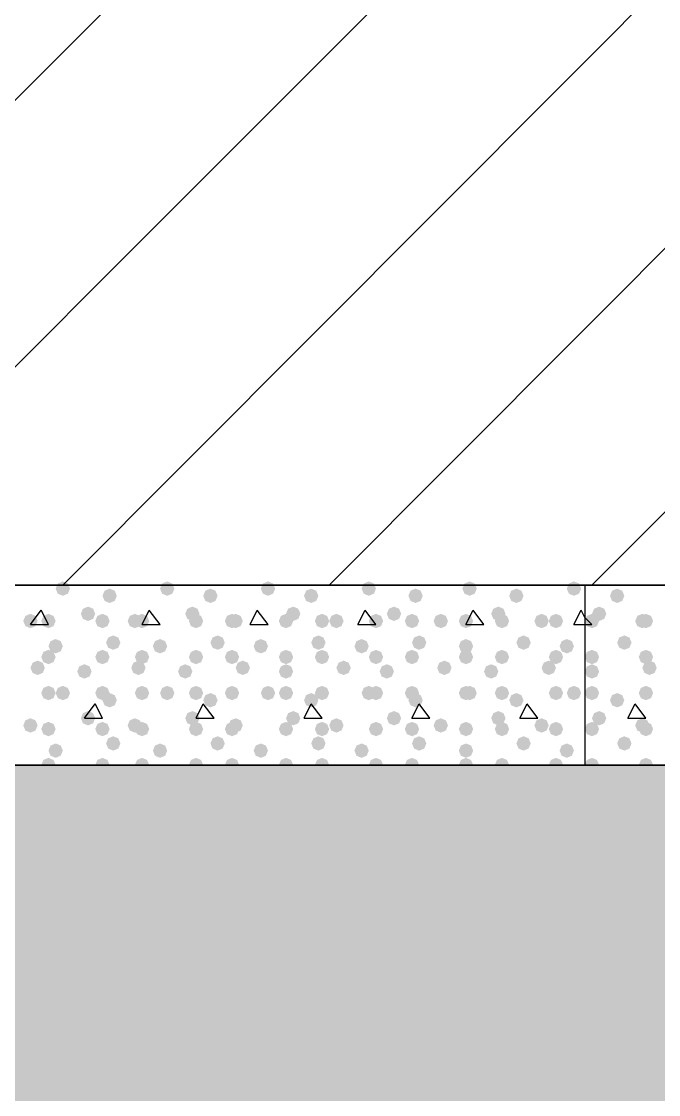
# Model space of a CAD drawing. Header units: millimetres. Extents: x 0 to 420, y 0 to 297.
# Drawn here: x 144.84 to 152.34, y 138.75 to 151.36 of the extents above; entities that cross this region are included whole.
import ezdxf

# ---------------------------------------------------------------- set-up
doc = ezdxf.new("R2010")
doc.units = ezdxf.units.MM
doc.layers.get('0').update_dxf_attribs({"linetype": 'CONTINUOUS'})

msp = doc.modelspace()

# ---------------------------------------------------------------- hatches: boundary and pattern name
at = {"true_color": 0x000008}
for points in [[(145.415, 144.695333), (145.390129, 144.635537), (145.330333, 144.610667), (145.270538, 144.635537), (145.245667, 144.695333), (145.270537, 144.755129), (145.330333, 144.78), (145.390129, 144.755129)], [(146.642667, 144.695333), (146.617796, 144.635537), (146.558, 144.610667), (146.498204, 144.635537), (146.473333, 144.695333), (146.498204, 144.755129), (146.558, 144.78), (146.617796, 144.755129)], [(147.828, 144.695333), (147.803129, 144.635537), (147.743333, 144.610667), (147.683538, 144.635537), (147.658667, 144.695333), (147.683537, 144.755129), (147.743333, 144.78), (147.803129, 144.755129)], [(149.013333, 144.695333), (148.988463, 144.635537), (148.928667, 144.610667), (148.868871, 144.635537), (148.844, 144.695333), (148.868871, 144.755129), (148.928667, 144.78), (148.988462, 144.755129)], [(150.198667, 144.695333), (150.173796, 144.635537), (150.114, 144.610667), (150.054204, 144.635537), (150.029333, 144.695333), (150.054204, 144.755129), (150.114, 144.78), (150.173796, 144.755129)], [(151.426333, 144.695333), (151.401462, 144.635537), (151.341667, 144.610667), (151.281871, 144.635537), (151.257, 144.695333), (151.281871, 144.755129), (151.341667, 144.78), (151.401462, 144.755129)], [(145.965333, 144.610667), (145.940463, 144.550871), (145.880667, 144.526), (145.820871, 144.550871), (145.796, 144.610667), (145.820871, 144.670462), (145.880667, 144.695333), (145.940462, 144.670463)], [(147.150667, 144.610667), (147.125796, 144.550871), (147.066, 144.526), (147.006204, 144.550871), (146.981333, 144.610667), (147.006204, 144.670462), (147.066, 144.695333), (147.125796, 144.670463)], [(148.336, 144.610667), (148.311129, 144.550871), (148.251333, 144.526), (148.191538, 144.550871), (148.166667, 144.610667), (148.191537, 144.670462), (148.251333, 144.695333), (148.311129, 144.670463)], [(149.563667, 144.610667), (149.538796, 144.550871), (149.479, 144.526), (149.419204, 144.550871), (149.394333, 144.610667), (149.419204, 144.670462), (149.479, 144.695333), (149.538796, 144.670463)], [(150.749, 144.610667), (150.724129, 144.550871), (150.664333, 144.526), (150.604537, 144.550871), (150.579667, 144.610667), (150.604537, 144.670462), (150.664333, 144.695333), (150.724129, 144.670463)], [(145.711333, 144.399), (145.686462, 144.339204), (145.626667, 144.314333), (145.566871, 144.339204), (145.542, 144.399), (145.566871, 144.458796), (145.626667, 144.483667), (145.686462, 144.458796)], [(146.939, 144.399), (146.914129, 144.339204), (146.854333, 144.314333), (146.794537, 144.339204), (146.769667, 144.399), (146.794537, 144.458796), (146.854333, 144.483667), (146.914129, 144.458796)], [(148.124333, 144.399), (148.099463, 144.339204), (148.039667, 144.314333), (147.979871, 144.339204), (147.955, 144.399), (147.979871, 144.458796), (148.039667, 144.483667), (148.099462, 144.458796)], [(149.309667, 144.399), (149.284796, 144.339204), (149.225, 144.314333), (149.165204, 144.339204), (149.140333, 144.399), (149.165204, 144.458796), (149.225, 144.483667), (149.284796, 144.458796)], [(150.537333, 144.399), (150.512462, 144.339204), (150.452667, 144.314333), (150.392871, 144.339204), (150.368, 144.399), (150.392871, 144.458796), (150.452667, 144.483667), (150.512462, 144.458796)], [(145.034, 144.314333), (145.009129, 144.254537), (144.949333, 144.229667), (144.889538, 144.254537), (144.864667, 144.314333), (144.889537, 144.374129), (144.949333, 144.399), (145.009129, 144.374129)], [(145.245667, 144.314333), (145.220796, 144.254537), (145.161, 144.229667), (145.101204, 144.254537), (145.076333, 144.314333), (145.101204, 144.374129), (145.161, 144.399), (145.220796, 144.374129)], [(145.880667, 144.314333), (145.855796, 144.254537), (145.796, 144.229667), (145.736204, 144.254537), (145.711333, 144.314333), (145.736204, 144.374129), (145.796, 144.399), (145.855796, 144.374129)], [(146.261667, 144.314333), (146.236796, 144.254537), (146.177, 144.229667), (146.117204, 144.254537), (146.092333, 144.314333), (146.117204, 144.374129), (146.177, 144.399), (146.236796, 144.374129)], [(146.346333, 144.314333), (146.321463, 144.254537), (146.261667, 144.229667), (146.201871, 144.254537), (146.177, 144.314333), (146.201871, 144.374129), (146.261667, 144.399), (146.321462, 144.374129)], [(146.981333, 144.314333), (146.956462, 144.254537), (146.896667, 144.229667), (146.836871, 144.254537), (146.812, 144.314333), (146.836871, 144.374129), (146.896667, 144.399), (146.956462, 144.374129)], [(147.404667, 144.314333), (147.379796, 144.254537), (147.32, 144.229667), (147.260204, 144.254537), (147.235333, 144.314333), (147.260204, 144.374129), (147.32, 144.399), (147.379796, 144.374129)], [(147.447, 144.314333), (147.422129, 144.254537), (147.362333, 144.229667), (147.302538, 144.254537), (147.277667, 144.314333), (147.302537, 144.374129), (147.362333, 144.399), (147.422129, 144.374129)], [(148.039667, 144.314333), (148.014796, 144.254537), (147.955, 144.229667), (147.895204, 144.254537), (147.870333, 144.314333), (147.895204, 144.374129), (147.955, 144.399), (148.014796, 144.374129)], [(148.463, 144.314333), (148.438129, 144.254537), (148.378333, 144.229667), (148.318537, 144.254537), (148.293667, 144.314333), (148.318537, 144.374129), (148.378333, 144.399), (148.438129, 144.374129)], [(148.632333, 144.314333), (148.607463, 144.254537), (148.547667, 144.229667), (148.487871, 144.254537), (148.463, 144.314333), (148.487871, 144.374129), (148.547667, 144.399), (148.607462, 144.374129)], [(149.098, 144.314333), (149.073129, 144.254537), (149.013333, 144.229667), (148.953537, 144.254537), (148.928667, 144.314333), (148.953537, 144.374129), (149.013333, 144.399), (149.073129, 144.374129)], [(149.521333, 144.314333), (149.496462, 144.254537), (149.436667, 144.229667), (149.376871, 144.254537), (149.352, 144.314333), (149.376871, 144.374129), (149.436667, 144.399), (149.496462, 144.374129)], [(149.86, 144.314333), (149.835129, 144.254537), (149.775333, 144.229667), (149.715538, 144.254537), (149.690667, 144.314333), (149.715537, 144.374129), (149.775333, 144.399), (149.835129, 144.374129)], [(150.156333, 144.314333), (150.131463, 144.254537), (150.071667, 144.229667), (150.011871, 144.254537), (149.987, 144.314333), (150.011871, 144.374129), (150.071667, 144.399), (150.131462, 144.374129)], [(150.579667, 144.314333), (150.554796, 144.254537), (150.495, 144.229667), (150.435204, 144.254537), (150.410333, 144.314333), (150.435204, 144.374129), (150.495, 144.399), (150.554796, 144.374129)], [(151.045333, 144.314333), (151.020463, 144.254537), (150.960667, 144.229667), (150.900871, 144.254537), (150.876, 144.314333), (150.900871, 144.374129), (150.960667, 144.399), (151.020462, 144.374129)], [(151.214667, 144.314333), (151.189796, 144.254537), (151.13, 144.229667), (151.070204, 144.254537), (151.045333, 144.314333), (151.070204, 144.374129), (151.13, 144.399), (151.189796, 144.374129)], [(145.330333, 144.018), (145.305463, 143.958204), (145.245667, 143.933333), (145.185871, 143.958204), (145.161, 144.018), (145.185871, 144.077796), (145.245667, 144.102667), (145.305462, 144.077796)], [(146.007667, 144.060333), (145.982796, 144.000537), (145.923, 143.975667), (145.863204, 144.000537), (145.838333, 144.060333), (145.863204, 144.120129), (145.923, 144.145), (145.982796, 144.120129)], [(146.558, 144.018), (146.533129, 143.958204), (146.473333, 143.933333), (146.413538, 143.958204), (146.388667, 144.018), (146.413537, 144.077796), (146.473333, 144.102667), (146.533129, 144.077796)], [(147.235333, 144.060333), (147.210463, 144.000537), (147.150667, 143.975667), (147.090871, 144.000537), (147.066, 144.060333), (147.090871, 144.120129), (147.150667, 144.145), (147.210462, 144.120129)], [(147.743333, 144.018), (147.718462, 143.958204), (147.658667, 143.933333), (147.598871, 143.958204), (147.574, 144.018), (147.598871, 144.077796), (147.658667, 144.102667), (147.718462, 144.077796)], [(148.420667, 144.060333), (148.395796, 144.000537), (148.336, 143.975667), (148.276204, 144.000537), (148.251333, 144.060333), (148.276204, 144.120129), (148.336, 144.145), (148.395796, 144.120129)], [(148.928667, 144.018), (148.903796, 143.958204), (148.844, 143.933333), (148.784204, 143.958204), (148.759333, 144.018), (148.784204, 144.077796), (148.844, 144.102667), (148.903796, 144.077796)], [(149.606, 144.060333), (149.581129, 144.000537), (149.521333, 143.975667), (149.461538, 144.000537), (149.436667, 144.060333), (149.461537, 144.120129), (149.521333, 144.145), (149.581129, 144.120129)], [(150.156333, 144.018), (150.131463, 143.958204), (150.071667, 143.933333), (150.011871, 143.958204), (149.987, 144.018), (150.011871, 144.077796), (150.071667, 144.102667), (150.131462, 144.077796)], [(150.833667, 144.060333), (150.808796, 144.000537), (150.749, 143.975667), (150.689204, 144.000537), (150.664333, 144.060333), (150.689204, 144.120129), (150.749, 144.145), (150.808796, 144.120129)], [(151.341667, 144.018), (151.316796, 143.958204), (151.257, 143.933333), (151.197204, 143.958204), (151.172333, 144.018), (151.197204, 144.077796), (151.257, 144.102667), (151.316796, 144.077796)], [(145.245667, 143.891), (145.220796, 143.831204), (145.161, 143.806333), (145.101204, 143.831204), (145.076333, 143.891), (145.101204, 143.950796), (145.161, 143.975667), (145.220796, 143.950796)], [(145.880667, 143.891), (145.855796, 143.831204), (145.796, 143.806333), (145.736204, 143.831204), (145.711333, 143.891), (145.736204, 143.950796), (145.796, 143.975667), (145.855796, 143.950796)], [(146.346333, 143.891), (146.321463, 143.831204), (146.261667, 143.806333), (146.201871, 143.831204), (146.177, 143.891), (146.201871, 143.950796), (146.261667, 143.975667), (146.321462, 143.950796)], [(146.981333, 143.891), (146.956462, 143.831204), (146.896667, 143.806333), (146.836871, 143.831204), (146.812, 143.891), (146.836871, 143.950796), (146.896667, 143.975667), (146.956462, 143.950796)], [(147.404667, 143.891), (147.379796, 143.831204), (147.32, 143.806333), (147.260204, 143.831204), (147.235333, 143.891), (147.260204, 143.950796), (147.32, 143.975667), (147.379796, 143.950796)], [(148.039667, 143.891), (148.014796, 143.831204), (147.955, 143.806333), (147.895204, 143.831204), (147.870333, 143.891), (147.895204, 143.950796), (147.955, 143.975667), (148.014796, 143.950796)], [(148.463, 143.891), (148.438129, 143.831204), (148.378333, 143.806333), (148.318537, 143.831204), (148.293667, 143.891), (148.318537, 143.950796), (148.378333, 143.975667), (148.438129, 143.950796)], [(149.098, 143.891), (149.073129, 143.831204), (149.013333, 143.806333), (148.953537, 143.831204), (148.928667, 143.891), (148.953537, 143.950796), (149.013333, 143.975667), (149.073129, 143.950796)], [(149.521333, 143.891), (149.496462, 143.831204), (149.436667, 143.806333), (149.376871, 143.831204), (149.352, 143.891), (149.376871, 143.950796), (149.436667, 143.975667), (149.496462, 143.950796)], [(150.156333, 143.891), (150.131463, 143.831204), (150.071667, 143.806333), (150.011871, 143.831204), (149.987, 143.891), (150.011871, 143.950796), (150.071667, 143.975667), (150.131462, 143.950796)], [(150.579667, 143.891), (150.554796, 143.831204), (150.495, 143.806333), (150.435204, 143.831204), (150.410333, 143.891), (150.435204, 143.950796), (150.495, 143.975667), (150.554796, 143.950796)], [(151.214667, 143.891), (151.189796, 143.831204), (151.13, 143.806333), (151.070204, 143.831204), (151.045333, 143.891), (151.070204, 143.950796), (151.13, 143.975667), (151.189796, 143.950796)], [(145.118667, 143.764), (145.093796, 143.704204), (145.034, 143.679333), (144.974204, 143.704204), (144.949333, 143.764), (144.974204, 143.823796), (145.034, 143.848667), (145.093796, 143.823796)], [(146.304, 143.764), (146.279129, 143.704204), (146.219333, 143.679333), (146.159538, 143.704204), (146.134667, 143.764), (146.159537, 143.823796), (146.219333, 143.848667), (146.279129, 143.823796)], [(147.531667, 143.764), (147.506796, 143.704204), (147.447, 143.679333), (147.387204, 143.704204), (147.362333, 143.764), (147.387204, 143.823796), (147.447, 143.848667), (147.506796, 143.823796)], [(148.717, 143.764), (148.692129, 143.704204), (148.632333, 143.679333), (148.572538, 143.704204), (148.547667, 143.764), (148.572537, 143.823796), (148.632333, 143.848667), (148.692129, 143.823796)], [(149.902333, 143.764), (149.877462, 143.704204), (149.817667, 143.679333), (149.757871, 143.704204), (149.733, 143.764), (149.757871, 143.823796), (149.817667, 143.848667), (149.877462, 143.823796)], [(151.13, 143.764), (151.105129, 143.704204), (151.045333, 143.679333), (150.985538, 143.704204), (150.960667, 143.764), (150.985537, 143.823796), (151.045333, 143.848667), (151.105129, 143.823796)], [(145.669, 143.721667), (145.644129, 143.661871), (145.584333, 143.637), (145.524538, 143.661871), (145.499667, 143.721667), (145.524537, 143.781462), (145.584333, 143.806333), (145.644129, 143.781463)], [(146.854333, 143.721667), (146.829463, 143.661871), (146.769667, 143.637), (146.709871, 143.661871), (146.685, 143.721667), (146.709871, 143.781462), (146.769667, 143.806333), (146.829462, 143.781463)], [(148.039667, 143.721667), (148.014796, 143.661871), (147.955, 143.637), (147.895204, 143.661871), (147.870333, 143.721667), (147.895204, 143.781462), (147.955, 143.806333), (148.014796, 143.781463)], [(149.225, 143.721667), (149.200129, 143.661871), (149.140333, 143.637), (149.080538, 143.661871), (149.055667, 143.721667), (149.080537, 143.781462), (149.140333, 143.806333), (149.200129, 143.781463)], [(150.452667, 143.721667), (150.427796, 143.661871), (150.368, 143.637), (150.308204, 143.661871), (150.283333, 143.721667), (150.308204, 143.781462), (150.368, 143.806333), (150.427796, 143.781463)], [(145.245667, 143.467667), (145.220796, 143.407871), (145.161, 143.383), (145.101204, 143.407871), (145.076333, 143.467667), (145.101204, 143.527462), (145.161, 143.552333), (145.220796, 143.527463)], [(145.415, 143.467667), (145.390129, 143.407871), (145.330333, 143.383), (145.270538, 143.407871), (145.245667, 143.467667), (145.270537, 143.527462), (145.330333, 143.552333), (145.390129, 143.527463)], [(145.880667, 143.467667), (145.855796, 143.407871), (145.796, 143.383), (145.736204, 143.407871), (145.711333, 143.467667), (145.736204, 143.527462), (145.796, 143.552333), (145.855796, 143.527463)], [(145.965333, 143.383), (145.940463, 143.323204), (145.880667, 143.298333), (145.820871, 143.323204), (145.796, 143.383), (145.820871, 143.442796), (145.880667, 143.467667), (145.940462, 143.442796)], [(146.346333, 143.467667), (146.321463, 143.407871), (146.261667, 143.383), (146.201871, 143.407871), (146.177, 143.467667), (146.201871, 143.527462), (146.261667, 143.552333), (146.321462, 143.527463)], [(146.642667, 143.467667), (146.617796, 143.407871), (146.558, 143.383), (146.498204, 143.407871), (146.473333, 143.467667), (146.498204, 143.527462), (146.558, 143.552333), (146.617796, 143.527463)], [(146.981333, 143.467667), (146.956462, 143.407871), (146.896667, 143.383), (146.836871, 143.407871), (146.812, 143.467667), (146.836871, 143.527462), (146.896667, 143.552333), (146.956462, 143.527463)], [(147.150667, 143.383), (147.125796, 143.323204), (147.066, 143.298333), (147.006204, 143.323204), (146.981333, 143.383), (147.006204, 143.442796), (147.066, 143.467667), (147.125796, 143.442796)], [(147.404667, 143.467667), (147.379796, 143.407871), (147.32, 143.383), (147.260204, 143.407871), (147.235333, 143.467667), (147.260204, 143.527462), (147.32, 143.552333), (147.379796, 143.527463)], [(147.828, 143.467667), (147.803129, 143.407871), (147.743333, 143.383), (147.683538, 143.407871), (147.658667, 143.467667), (147.683537, 143.527462), (147.743333, 143.552333), (147.803129, 143.527463)], [(148.039667, 143.467667), (148.014796, 143.407871), (147.955, 143.383), (147.895204, 143.407871), (147.870333, 143.467667), (147.895204, 143.527462), (147.955, 143.552333), (148.014796, 143.527463)], [(148.336, 143.383), (148.311129, 143.323204), (148.251333, 143.298333), (148.191538, 143.323204), (148.166667, 143.383), (148.191537, 143.442796), (148.251333, 143.467667), (148.311129, 143.442796)], [(148.463, 143.467667), (148.438129, 143.407871), (148.378333, 143.383), (148.318537, 143.407871), (148.293667, 143.467667), (148.318537, 143.527462), (148.378333, 143.552333), (148.438129, 143.527463)], [(149.013333, 143.467667), (148.988463, 143.407871), (148.928667, 143.383), (148.868871, 143.407871), (148.844, 143.467667), (148.868871, 143.527462), (148.928667, 143.552333), (148.988462, 143.527463)], [(149.098, 143.467667), (149.073129, 143.407871), (149.013333, 143.383), (148.953537, 143.407871), (148.928667, 143.467667), (148.953537, 143.527462), (149.013333, 143.552333), (149.073129, 143.527463)], [(149.521333, 143.467667), (149.496462, 143.407871), (149.436667, 143.383), (149.376871, 143.407871), (149.352, 143.467667), (149.376871, 143.527462), (149.436667, 143.552333), (149.496462, 143.527463)], [(149.563667, 143.383), (149.538796, 143.323204), (149.479, 143.298333), (149.419204, 143.323204), (149.394333, 143.383), (149.419204, 143.442796), (149.479, 143.467667), (149.538796, 143.442796)], [(150.156333, 143.467667), (150.131463, 143.407871), (150.071667, 143.383), (150.011871, 143.407871), (149.987, 143.467667), (150.011871, 143.527462), (150.071667, 143.552333), (150.131462, 143.527463)], [(150.198667, 143.467667), (150.173796, 143.407871), (150.114, 143.383), (150.054204, 143.407871), (150.029333, 143.467667), (150.054204, 143.527462), (150.114, 143.552333), (150.173796, 143.527463)], [(150.579667, 143.467667), (150.554796, 143.407871), (150.495, 143.383), (150.435204, 143.407871), (150.410333, 143.467667), (150.435204, 143.527462), (150.495, 143.552333), (150.554796, 143.527463)], [(150.749, 143.383), (150.724129, 143.323204), (150.664333, 143.298333), (150.604537, 143.323204), (150.579667, 143.383), (150.604537, 143.442796), (150.664333, 143.467667), (150.724129, 143.442796)], [(151.214667, 143.467667), (151.189796, 143.407871), (151.13, 143.383), (151.070204, 143.407871), (151.045333, 143.467667), (151.070204, 143.527462), (151.13, 143.552333), (151.189796, 143.527463)], [(151.426333, 143.467667), (151.401462, 143.407871), (151.341667, 143.383), (151.281871, 143.407871), (151.257, 143.467667), (151.281871, 143.527462), (151.341667, 143.552333), (151.401462, 143.527463)], [(145.711333, 143.171333), (145.686462, 143.111537), (145.626667, 143.086667), (145.566871, 143.111537), (145.542, 143.171333), (145.566871, 143.231129), (145.626667, 143.256), (145.686462, 143.231129)], [(146.939, 143.171333), (146.914129, 143.111537), (146.854333, 143.086667), (146.794537, 143.111537), (146.769667, 143.171333), (146.794537, 143.231129), (146.854333, 143.256), (146.914129, 143.231129)], [(148.124333, 143.171333), (148.099463, 143.111537), (148.039667, 143.086667), (147.979871, 143.111537), (147.955, 143.171333), (147.979871, 143.231129), (148.039667, 143.256), (148.099462, 143.231129)], [(149.309667, 143.171333), (149.284796, 143.111537), (149.225, 143.086667), (149.165204, 143.111537), (149.140333, 143.171333), (149.165204, 143.231129), (149.225, 143.256), (149.284796, 143.231129)], [(150.537333, 143.171333), (150.512462, 143.111537), (150.452667, 143.086667), (150.392871, 143.111537), (150.368, 143.171333), (150.392871, 143.231129), (150.452667, 143.256), (150.512462, 143.231129)], [(145.034, 143.086667), (145.009129, 143.026871), (144.949333, 143.002), (144.889538, 143.026871), (144.864667, 143.086667), (144.889537, 143.146462), (144.949333, 143.171333), (145.009129, 143.146463)], [(145.245667, 143.044333), (145.220796, 142.984537), (145.161, 142.959667), (145.101204, 142.984537), (145.076333, 143.044333), (145.101204, 143.104129), (145.161, 143.129), (145.220796, 143.104129)], [(145.880667, 143.044333), (145.855796, 142.984537), (145.796, 142.959667), (145.736204, 142.984537), (145.711333, 143.044333), (145.736204, 143.104129), (145.796, 143.129), (145.855796, 143.104129)], [(146.261667, 143.086667), (146.236796, 143.026871), (146.177, 143.002), (146.117204, 143.026871), (146.092333, 143.086667), (146.117204, 143.146462), (146.177, 143.171333), (146.236796, 143.146463)], [(146.346333, 143.044333), (146.321463, 142.984537), (146.261667, 142.959667), (146.201871, 142.984537), (146.177, 143.044333), (146.201871, 143.104129), (146.261667, 143.129), (146.321462, 143.104129)], [(146.981333, 143.044333), (146.956462, 142.984537), (146.896667, 142.959667), (146.836871, 142.984537), (146.812, 143.044333), (146.836871, 143.104129), (146.896667, 143.129), (146.956462, 143.104129)], [(147.404667, 143.044333), (147.379796, 142.984537), (147.32, 142.959667), (147.260204, 142.984537), (147.235333, 143.044333), (147.260204, 143.104129), (147.32, 143.129), (147.379796, 143.104129)], [(147.447, 143.086667), (147.422129, 143.026871), (147.362333, 143.002), (147.302538, 143.026871), (147.277667, 143.086667), (147.302537, 143.146462), (147.362333, 143.171333), (147.422129, 143.146463)], [(148.039667, 143.044333), (148.014796, 142.984537), (147.955, 142.959667), (147.895204, 142.984537), (147.870333, 143.044333), (147.895204, 143.104129), (147.955, 143.129), (148.014796, 143.104129)], [(148.463, 143.044333), (148.438129, 142.984537), (148.378333, 142.959667), (148.318537, 142.984537), (148.293667, 143.044333), (148.318537, 143.104129), (148.378333, 143.129), (148.438129, 143.104129)], [(148.632333, 143.086667), (148.607463, 143.026871), (148.547667, 143.002), (148.487871, 143.026871), (148.463, 143.086667), (148.487871, 143.146462), (148.547667, 143.171333), (148.607462, 143.146463)], [(149.098, 143.044333), (149.073129, 142.984537), (149.013333, 142.959667), (148.953537, 142.984537), (148.928667, 143.044333), (148.953537, 143.104129), (149.013333, 143.129), (149.073129, 143.104129)], [(149.521333, 143.044333), (149.496462, 142.984537), (149.436667, 142.959667), (149.376871, 142.984537), (149.352, 143.044333), (149.376871, 143.104129), (149.436667, 143.129), (149.496462, 143.104129)], [(149.86, 143.086667), (149.835129, 143.026871), (149.775333, 143.002), (149.715538, 143.026871), (149.690667, 143.086667), (149.715537, 143.146462), (149.775333, 143.171333), (149.835129, 143.146463)], [(150.156333, 143.044333), (150.131463, 142.984537), (150.071667, 142.959667), (150.011871, 142.984537), (149.987, 143.044333), (150.011871, 143.104129), (150.071667, 143.129), (150.131462, 143.104129)], [(150.579667, 143.044333), (150.554796, 142.984537), (150.495, 142.959667), (150.435204, 142.984537), (150.410333, 143.044333), (150.435204, 143.104129), (150.495, 143.129), (150.554796, 143.104129)], [(151.045333, 143.086667), (151.020463, 143.026871), (150.960667, 143.002), (150.900871, 143.026871), (150.876, 143.086667), (150.900871, 143.146462), (150.960667, 143.171333), (151.020462, 143.146463)], [(151.214667, 143.044333), (151.189796, 142.984537), (151.13, 142.959667), (151.070204, 142.984537), (151.045333, 143.044333), (151.070204, 143.104129), (151.13, 143.129), (151.189796, 143.104129)], [(146.007667, 142.875), (145.982796, 142.815204), (145.923, 142.790333), (145.863204, 142.815204), (145.838333, 142.875), (145.863204, 142.934796), (145.923, 142.959667), (145.982796, 142.934796)], [(147.235333, 142.875), (147.210463, 142.815204), (147.150667, 142.790333), (147.090871, 142.815204), (147.066, 142.875), (147.090871, 142.934796), (147.150667, 142.959667), (147.210462, 142.934796)], [(148.420667, 142.875), (148.395796, 142.815204), (148.336, 142.790333), (148.276204, 142.815204), (148.251333, 142.875), (148.276204, 142.934796), (148.336, 142.959667), (148.395796, 142.934796)], [(149.606, 142.875), (149.581129, 142.815204), (149.521333, 142.790333), (149.461538, 142.815204), (149.436667, 142.875), (149.461537, 142.934796), (149.521333, 142.959667), (149.581129, 142.934796)], [(150.833667, 142.875), (150.808796, 142.815204), (150.749, 142.790333), (150.689204, 142.815204), (150.664333, 142.875), (150.689204, 142.934796), (150.749, 142.959667), (150.808796, 142.934796)], [(145.330333, 142.790333), (145.305463, 142.730537), (145.245667, 142.705667), (145.185871, 142.730537), (145.161, 142.790333), (145.185871, 142.850129), (145.245667, 142.875), (145.305462, 142.850129)], [(146.558, 142.790333), (146.533129, 142.730537), (146.473333, 142.705667), (146.413538, 142.730537), (146.388667, 142.790333), (146.413537, 142.850129), (146.473333, 142.875), (146.533129, 142.850129)], [(147.743333, 142.790333), (147.718462, 142.730537), (147.658667, 142.705667), (147.598871, 142.730537), (147.574, 142.790333), (147.598871, 142.850129), (147.658667, 142.875), (147.718462, 142.850129)], [(148.928667, 142.790333), (148.903796, 142.730537), (148.844, 142.705667), (148.784204, 142.730537), (148.759333, 142.790333), (148.784204, 142.850129), (148.844, 142.875), (148.903796, 142.850129)], [(150.156333, 142.790333), (150.131463, 142.730537), (150.071667, 142.705667), (150.011871, 142.730537), (149.987, 142.790333), (150.011871, 142.850129), (150.071667, 142.875), (150.131462, 142.850129)], [(151.341667, 142.790333), (151.316796, 142.730537), (151.257, 142.705667), (151.197204, 142.730537), (151.172333, 142.790333), (151.197204, 142.850129), (151.257, 142.875), (151.316796, 142.850129)], [(145.245667, 142.621), (145.220796, 142.561204), (145.161, 142.536333), (145.101204, 142.561204), (145.076333, 142.621), (145.101204, 142.680796), (145.161, 142.705667), (145.220796, 142.680796)], [(145.880667, 142.621), (145.855796, 142.561204), (145.796, 142.536333), (145.736204, 142.561204), (145.711333, 142.621), (145.736204, 142.680796), (145.796, 142.705667), (145.855796, 142.680796)], [(146.346333, 142.621), (146.321463, 142.561204), (146.261667, 142.536333), (146.201871, 142.561204), (146.177, 142.621), (146.201871, 142.680796), (146.261667, 142.705667), (146.321462, 142.680796)], [(146.981333, 142.621), (146.956462, 142.561204), (146.896667, 142.536333), (146.836871, 142.561204), (146.812, 142.621), (146.836871, 142.680796), (146.896667, 142.705667), (146.956462, 142.680796)], [(147.404667, 142.621), (147.379796, 142.561204), (147.32, 142.536333), (147.260204, 142.561204), (147.235333, 142.621), (147.260204, 142.680796), (147.32, 142.705667), (147.379796, 142.680796)], [(148.039667, 142.621), (148.014796, 142.561204), (147.955, 142.536333), (147.895204, 142.561204), (147.870333, 142.621), (147.895204, 142.680796), (147.955, 142.705667), (148.014796, 142.680796)], [(148.463, 142.621), (148.438129, 142.561204), (148.378333, 142.536333), (148.318537, 142.561204), (148.293667, 142.621), (148.318537, 142.680796), (148.378333, 142.705667), (148.438129, 142.680796)], [(149.098, 142.621), (149.073129, 142.561204), (149.013333, 142.536333), (148.953537, 142.561204), (148.928667, 142.621), (148.953537, 142.680796), (149.013333, 142.705667), (149.073129, 142.680796)], [(149.521333, 142.621), (149.496462, 142.561204), (149.436667, 142.536333), (149.376871, 142.561204), (149.352, 142.621), (149.376871, 142.680796), (149.436667, 142.705667), (149.496462, 142.680796)], [(150.156333, 142.621), (150.131463, 142.561204), (150.071667, 142.536333), (150.011871, 142.561204), (149.987, 142.621), (150.011871, 142.680796), (150.071667, 142.705667), (150.131462, 142.680796)], [(150.579667, 142.621), (150.554796, 142.561204), (150.495, 142.536333), (150.435204, 142.561204), (150.410333, 142.621), (150.435204, 142.680796), (150.495, 142.705667), (150.554796, 142.680796)], [(151.214667, 142.621), (151.189796, 142.561204), (151.13, 142.536333), (151.070204, 142.561204), (151.045333, 142.621), (151.070204, 142.680796), (151.13, 142.705667), (151.189796, 142.680796)]]:
    msp.add_hatch(color=0, dxfattribs=at).paths.add_polyline_path(points, flags=0)
at = {"true_color": 0x000007}
for points in [[(151.934333, 144.610667), (151.909463, 144.550871), (151.849667, 144.526), (151.789871, 144.550871), (151.765, 144.610667), (151.789871, 144.670462), (151.849667, 144.695333), (151.909462, 144.670463)], [(151.722667, 144.399), (151.697796, 144.339204), (151.638, 144.314333), (151.578204, 144.339204), (151.553333, 144.399), (151.578204, 144.458796), (151.638, 144.483667), (151.697796, 144.458796)], [(151.638, 144.314333), (151.613129, 144.254537), (151.553333, 144.229667), (151.493538, 144.254537), (151.468667, 144.314333), (151.493537, 144.374129), (151.553333, 144.399), (151.613129, 144.374129)], [(152.230667, 144.314333), (152.205796, 144.254537), (152.146, 144.229667), (152.086204, 144.254537), (152.061333, 144.314333), (152.086204, 144.374129), (152.146, 144.399), (152.205796, 144.374129)], [(152.273, 144.314333), (152.248129, 144.254537), (152.188333, 144.229667), (152.128537, 144.254537), (152.103667, 144.314333), (152.128537, 144.374129), (152.188333, 144.399), (152.248129, 144.374129)], [(152.019, 144.060333), (151.994129, 144.000537), (151.934333, 143.975667), (151.874538, 144.000537), (151.849667, 144.060333), (151.874537, 144.120129), (151.934333, 144.145), (151.994129, 144.120129)], [(151.638, 143.891), (151.613129, 143.831204), (151.553333, 143.806333), (151.493538, 143.831204), (151.468667, 143.891), (151.493537, 143.950796), (151.553333, 143.975667), (151.613129, 143.950796)], [(152.273, 143.891), (152.248129, 143.831204), (152.188333, 143.806333), (152.128537, 143.831204), (152.103667, 143.891), (152.128537, 143.950796), (152.188333, 143.975667), (152.248129, 143.950796)], [(152.315333, 143.764), (152.290462, 143.704204), (152.230667, 143.679333), (152.170871, 143.704204), (152.146, 143.764), (152.170871, 143.823796), (152.230667, 143.848667), (152.290462, 143.823796)], [(151.638, 143.721667), (151.613129, 143.661871), (151.553333, 143.637), (151.493538, 143.661871), (151.468667, 143.721667), (151.493537, 143.781462), (151.553333, 143.806333), (151.613129, 143.781463)], [(151.638, 143.467667), (151.613129, 143.407871), (151.553333, 143.383), (151.493538, 143.407871), (151.468667, 143.467667), (151.493537, 143.527462), (151.553333, 143.552333), (151.613129, 143.527463)], [(151.934333, 143.383), (151.909463, 143.323204), (151.849667, 143.298333), (151.789871, 143.323204), (151.765, 143.383), (151.789871, 143.442796), (151.849667, 143.467667), (151.909462, 143.442796)], [(152.273, 143.467667), (152.248129, 143.407871), (152.188333, 143.383), (152.128537, 143.407871), (152.103667, 143.467667), (152.128537, 143.527462), (152.188333, 143.552333), (152.248129, 143.527463)], [(151.722667, 143.171333), (151.697796, 143.111537), (151.638, 143.086667), (151.578204, 143.111537), (151.553333, 143.171333), (151.578204, 143.231129), (151.638, 143.256), (151.697796, 143.231129)], [(151.638, 143.044333), (151.613129, 142.984537), (151.553333, 142.959667), (151.493538, 142.984537), (151.468667, 143.044333), (151.493537, 143.104129), (151.553333, 143.129), (151.613129, 143.104129)], [(152.230667, 143.086667), (152.205796, 143.026871), (152.146, 143.002), (152.086204, 143.026871), (152.061333, 143.086667), (152.086204, 143.146462), (152.146, 143.171333), (152.205796, 143.146463)], [(152.273, 143.044333), (152.248129, 142.984537), (152.188333, 142.959667), (152.128537, 142.984537), (152.103667, 143.044333), (152.128537, 143.104129), (152.188333, 143.129), (152.248129, 143.104129)], [(152.019, 142.875), (151.994129, 142.815204), (151.934333, 142.790333), (151.874538, 142.815204), (151.849667, 142.875), (151.874537, 142.934796), (151.934333, 142.959667), (151.994129, 142.934796)], [(151.638, 142.621), (151.613129, 142.561204), (151.553333, 142.536333), (151.493538, 142.561204), (151.468667, 142.621), (151.493537, 142.680796), (151.553333, 142.705667), (151.613129, 142.680796)], [(152.273, 142.621), (152.248129, 142.561204), (152.188333, 142.536333), (152.128537, 142.561204), (152.103667, 142.621), (152.128537, 142.680796), (152.188333, 142.705667), (152.248129, 142.680796)]]:
    msp.add_hatch(color=0, dxfattribs=at).paths.add_polyline_path(points, flags=0)
at = {"true_color": 0x000008}
h = msp.add_hatch(color=0, dxfattribs=at)
h.paths.add_polyline_path([(193.844333, 142.621), (32.469667, 142.621), (193.844333, 123.571)], flags=0)
h.paths.add_polyline_path([(32.469667, 142.621), (193.844333, 123.571), (32.469667, 123.571)], flags=0)

# ---------------------------------------------------------------- linework, layer by layer
at = {"color": 0, "true_color": 0x000007}
for points in [[(31.369, 142.621), (31.369, 165.946667), (379.603, 165.946667), (379.603, 142.621), (217.17, 142.621), (217.17, 121.454333), (193.844333, 121.454333), (193.844333, 142.621)], [(31.369, 142.621), (31.369, 165.946667), (379.603, 165.946667), (379.603, 142.621), (217.17, 142.621), (217.17, 121.454333), (193.844333, 121.454333), (193.844333, 142.621)], [(151.468667, 144.737667), (151.468667, 142.621), (153.585333, 142.621), (153.585333, 144.737667)]]:
    msp.add_lwpolyline(points, close=True, dxfattribs=at)
at = {"color": 0, "true_color": 0x0000fd}
msp.add_lwpolyline([(215.053333, 144.737667), (377.486333, 144.737667), (377.486333, 163.83), (33.528, 163.83), (33.528, 144.737667), (195.961, 144.737667), (195.961, 123.571), (215.053333, 123.571)], close=True, dxfattribs=at)
at = {"color": 0, "true_color": 0x000003}
for points in [[(139.065001, 144.737666), (158.157334, 163.829999)], [(142.197668, 144.737666), (161.290001, 163.829999)], [(145.330334, 144.737666), (164.380334, 163.829999)], [(148.463001, 144.737666), (167.513001, 163.829999)], [(151.553334, 144.737666), (170.645668, 163.829999)]]:
    msp.add_lwpolyline(points, dxfattribs=at)
at = {"color": 0, "true_color": 0x000007}
for points in [[(151.468667, 144.737667), (132.376333, 144.737667)], [(151.553333, 144.272), (151.468667, 144.356667)], [(151.468667, 144.272), (151.553333, 144.272)], [(151.976667, 143.171333), (152.061333, 143.340667)], [(152.188333, 143.171333), (152.061333, 143.340667)], [(151.976667, 143.171333), (152.188333, 143.171333)], [(132.376333, 142.621), (151.468667, 142.621)]]:
    msp.add_lwpolyline(points, dxfattribs=at)
at = {"color": 0, "true_color": 0x000008}
for points in [[(144.949333, 144.272), (145.076333, 144.441333)], [(145.161, 144.272), (145.076333, 144.441333)], [(146.261667, 144.272), (146.346333, 144.441333)], [(146.473333, 144.272), (146.346333, 144.441333)], [(147.531667, 144.272), (147.616333, 144.441333)], [(147.743333, 144.272), (147.616333, 144.441333)], [(148.801667, 144.272), (148.886333, 144.441333)], [(149.013333, 144.272), (148.886333, 144.441333)], [(150.071667, 144.272), (150.156333, 144.441333)], [(150.283333, 144.272), (150.156333, 144.441333)], [(151.341667, 144.272), (151.426333, 144.441333)], [(151.468667, 144.356667), (151.426333, 144.441333)], [(144.949333, 144.272), (145.161, 144.272)], [(146.261667, 144.272), (146.473333, 144.272)], [(147.531667, 144.272), (147.743333, 144.272)], [(148.801667, 144.272), (149.013333, 144.272)], [(150.071667, 144.272), (150.283333, 144.272)], [(151.341667, 144.272), (151.468667, 144.272)], [(145.584333, 143.171333), (145.711333, 143.340667)], [(145.796, 143.171333), (145.711333, 143.340667)], [(146.896667, 143.171333), (146.981333, 143.340667)], [(147.108333, 143.171333), (146.981333, 143.340667)], [(148.166667, 143.171333), (148.251333, 143.340667)], [(148.378333, 143.171333), (148.251333, 143.340667)], [(149.436667, 143.171333), (149.521333, 143.340667)], [(149.648333, 143.171333), (149.521333, 143.340667)], [(150.706667, 143.171333), (150.791333, 143.340667)], [(150.918333, 143.171333), (150.791333, 143.340667)], [(145.584333, 143.171333), (145.796, 143.171333)], [(146.896667, 143.171333), (147.108333, 143.171333)], [(148.166667, 143.171333), (148.378333, 143.171333)], [(149.436667, 143.171333), (149.648333, 143.171333)], [(150.706667, 143.171333), (150.918333, 143.171333)]]:
    msp.add_lwpolyline(points, dxfattribs=at)
msp.add_lwpolyline([(193.844333, 142.621), (32.469667, 142.621), (193.844333, 123.571)], close=True, dxfattribs=at)

doc.saveas('drawing.dxf')
